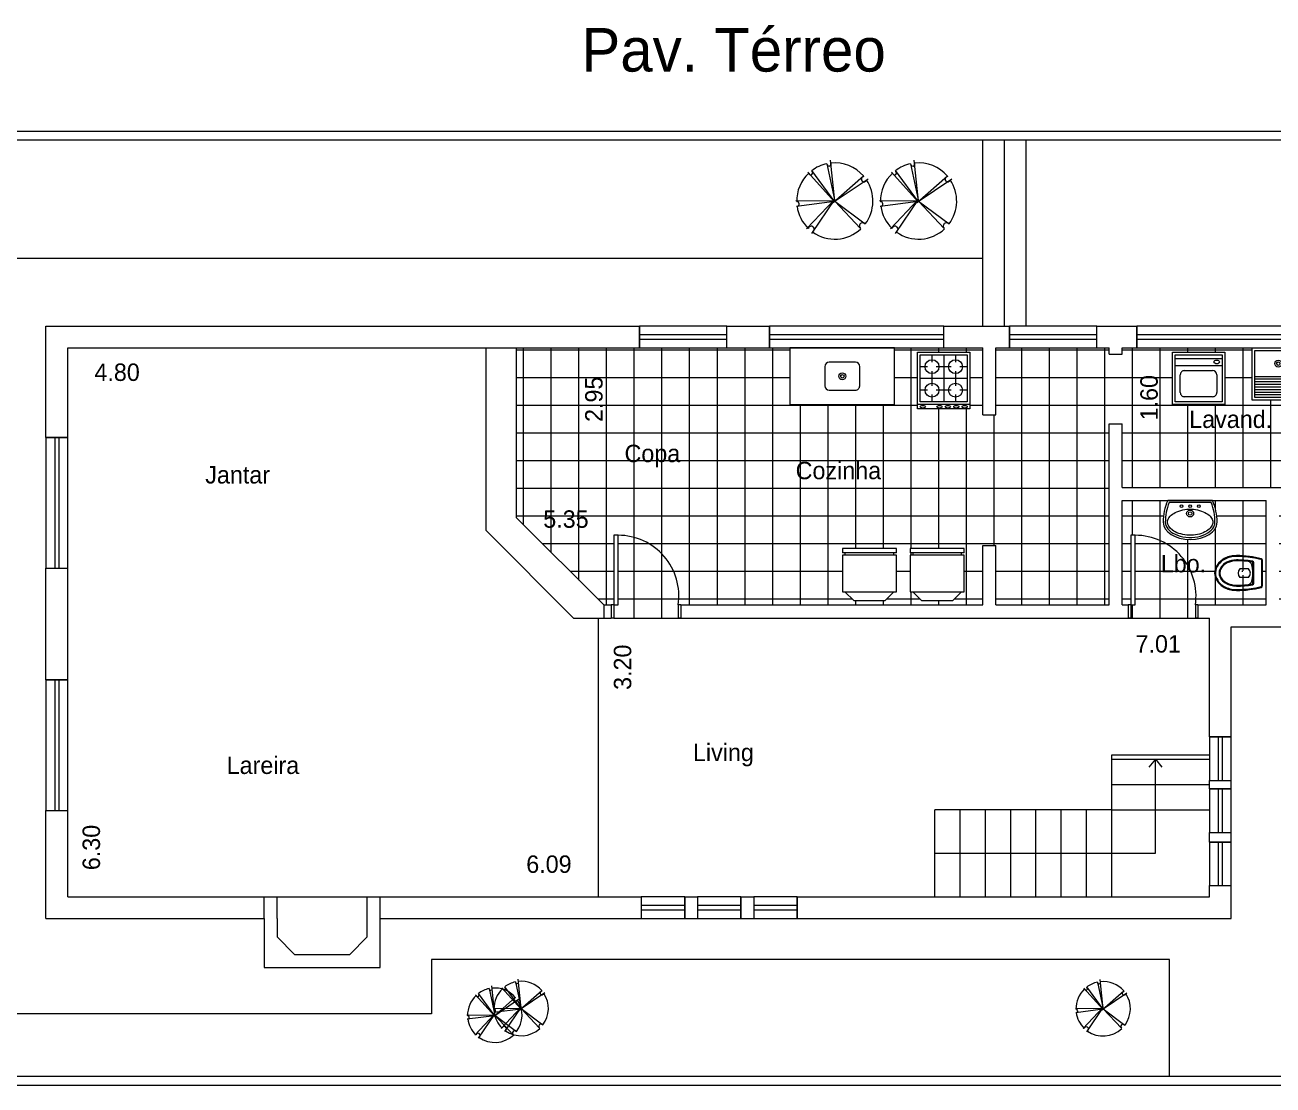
# Model space of a CAD drawing. Extents: x -0.1 to 39.5, y 0 to 24.6.
# Drawn here: x 9.68 to 24, y 0 to 12.17 of the extents above; entities that cross this region are included whole.
import ezdxf

# ---------------------------------------------------------------- set-up
doc = ezdxf.new("R2010")
doc.units = 0
doc.layers.get('0').update_dxf_attribs({"linetype": 'CONTINUOUS'})
doc.layers.get('DEFPOINTS').update_dxf_attribs({"linetype": 'CONTINUOUS'})
for name, color, linetype in [('ARV', 3, 'CONTINUOUS'), ('BLOCO', 5, 'CONTINUOUS'), ('BLOCOS', 5, 'CONTINUOUS'), ('CINZA', 8, 'CONTINUOUS'), ('HACHURA', 1, 'CONTINUOUS'), ('PAREDE', 7, 'CONTINUOUS')]:
    doc.layers.add(name, color=color, linetype=linetype)
doc.styles.add('PADRÃO', font='', dxfattribs={"height": 0.2})
doc.styles.get('PADRÃO').set_extended_font_data('AvantGarde Bk BT')
doc.dimstyles.new('PADRÃOS', dxfattribs={"dimtxt": 0.15, "dimasz": 0.1, "dimexe": 1.25, "dimexo": 0.625, "dimgap": 0.1, "dimtad": 0, "dimjust": 1, "dimzin": 1, "dimdsep": 46, "dimtxsty": 'PADRÃO', "dimcen": 2.5, "dimse1": 1, "dimse2": 1, "dimsd1": 1, "dimsd2": 1, "dimclrt": 1, "dimadec": 0, "dimazin": 0, "dimtfac": 1, "dimtdec": 4, "dimtmove": 0, "dimatfit": 3, "dimfxl": 1, "dimtolj": 1, "dimtzin": 0, "dimarcsym": 0})

# ---------------------------------------------------------------- blocks, each defined once
blk = doc.blocks.new('SETA')
at = {"layer": 'PAREDE', "ltscale": 0.015}
for q in [(-0.07329951123824685, -0.09103539160554419), (0.07329951123824685, -0.09103539160554419)]:
    blk.add_line((0, 0), q, dxfattribs=at)
blk = doc.blocks.new('J1')
at = {"layer": 'BLOCO'}
for p, q in [((0, 0.25), (0, 0)), ((1, 0.25), (0, 0.25)), ((1, 0.1500000000000057), (0, 0.1500000000000057)), ((1, 0), (1, 0.25)), ((0, 0.09999999999999432), (1, 0.09999999999999432)), ((0, 0), (1, 0))]:
    blk.add_line(p, q, dxfattribs=at)
blk = doc.blocks.new('J2')
at = {"layer": 'BLOCO'}
for p, q in [((0, 0.25), (0, 0)), ((2, 0.25), (0, 0.25)), ((2, 0.1500000000000057), (0, 0.1500000000000057)), ((2, 0), (2, 0.25)), ((0, 0.09999999999999432), (2, 0.09999999999999432)), ((0, 0), (2, 0))]:
    blk.add_line(p, q, dxfattribs=at)
blk = doc.blocks.new('P80E15')
at = {"layer": 'BLOCO', "ltscale": 0.015}
for p, q in [((0.03000000000000114, 0.1500000000000057), (0, 0.1500000000000057)), ((0, 0.1500000000000057), (0, 0)), ((0.03000000000000114, 0.1500000000000057), (0.03000000000000114, 0)), ((0.8000000000000114, 0.1500000000000341), (0.7700000000000102, 0.1500000000000341)), ((0.7700000000000102, 0.1500000000000057), (0.7700000000000102, 0)), ((0.8000000000000114, 0.1500000000000057), (0.8000000000000114, 0)), ((0.03000000000000114, 2.842170943040401e-14), (0, 0)), ((0.8000000000000114, 2.842170943040401e-14), (0.7700000000000102, 5.684341886080801e-14))]:
    blk.add_line(p, q, dxfattribs=at)
at = {"layer": 'BLOCO'}
blk.add_lwpolyline([(0.03000000000000114, 0.1500000000000057), (0.0800000000000125, 0.1500000000000057), (0.0800000000000125, 0.950000000000017), (0.03000000000000114, 0.950000000000017)], close=True, dxfattribs=at)
at = {"layer": 'BLOCO', "ltscale": 0.015}
blk.add_arc((0.0800000000000125, 0.2524375000000134), 0.6975625000000036, 351.555539587714, 90.00000000000041, dxfattribs=at)
blk = doc.blocks.new('J15')
at = {"layer": 'BLOCO'}
for p, q in [((1.5, 0.25), (0, 0.25)), ((0, 0.25), (0, 0)), ((1.5, 0.1500000000000057), (0, 0.1500000000000057)), ((1.5, 0), (1.5, 0.25)), ((0, 0.09999999999999432), (1.5, 0.09999999999999432)), ((0, 0), (1.5, 0))]:
    blk.add_line(p, q, dxfattribs=at)
blk = doc.blocks.new('J50')
at = {"layer": 'BLOCO'}
for p, q in [((0, 0.25), (0, 0)), ((0.5, 0.25), (0, 0.25)), ((0.5, 0.1500000000000057), (0, 0.1500000000000057)), ((0.5, 0), (0.5, 0.25)), ((0, 0.09999999999999432), (0.5, 0.09999999999999432)), ((0, 0), (0.5, 0))]:
    blk.add_line(p, q, dxfattribs=at)
blk = doc.blocks.new('A_03')
at = {"layer": 'ARV'}
for p, q in [((-0.1642795977368223, 0.6668615598597967), (-0.032337625504681, 0.05443275957492233)), ((-0.032337625504681, 0.05443275957492233), (-0.1019798469358193, 0.7261946558607519)), ((-0.03968009613487311, 0.04386405184976638), (-0.4757783517417806, 0.5259454568575279)), ((-0.4134786009408344, 0.5556120048580055), (-0.03968009613487311, 0.04386405184976638)), ((-0.05748002493510285, 0.02903077784952757), (0.4409179814728645, 0.4666123608565726)), ((0.5121176966740109, 0.4146959018557368), (-0.05748002493510285, 0.02903077784952757)), ((-0.03968009613487311, 0.05128068884988579), (-0.6715775685449898, 0.0586973258500052)), ((-0.6626776041447897, -0.0303023181514277), (-0.03968009613487311, 0.05128068884988579)), ((-0.493578280542124, -0.4011341681573413), (-0.03968009613487311, 0.08094723685036342)), ((-0.03968009613487311, 0.08094723685036342), (-0.4134786009408344, -0.4753005381585353)), ((-0.032337625504681, 0.05443275957492233), (0.4676178746732944, -0.3195511611560278)), ((0.3875181950720048, -0.3937175311572219), (-0.032337625504681, 0.05443275957492233))]:
    blk.add_line(p, q, dxfattribs=at)
for centre, radius, start, end in [((-0.032337625504681, 0.05443275957492233), 0.625, 102.1580021321499, 127.2525657253544), ((-0.1274007985194316, 0.6640590258750763), 0.0369851325325624, 175.6542691674021, 19.69378780220451), ((-0.032337625504681, 0.05443275957492233), 0.625, 41.05407258653979, 95.53111248444131), ((-0.032337625504681, 0.05443275957492233), 0.625, 133.2426416252084, 180.9743240911506), ((-0.4268285475410494, 0.5158291639893946), 0.03342961899939723, 201.2820980855948, 48.27356464714219), ((0.4457326779623259, 0.4136262157234682), 0.04269394024099429, 89.20944815037899, 344.6285751873363), ((-0.032337625504681, 0.05443275957492233), 0.625, 323.20224696077, 33.82113850428491), ((-0.655096152989131, 0.006088647395870339), 0.03779840815212959, 285.684587972767, 88.0009588524843), ((-0.032337625504681, 0.05443275957492233), 0.625, 187.8759657920728, 225.8833292057394), ((-0.4191915611808099, -0.4078929817018206), 0.04974913855978236, 310.6567489998404, 163.4448207669662), ((-0.032337625504681, 0.05443275957492233), 0.625, 234.6714608478307, 313.1329856187737), ((0.4262195554180721, -0.3551779883457584), 0.05461768626331568, 40.71483655850493, 224.8799671179474)]:
    blk.add_arc(centre, radius, start, end, dxfattribs=at)
blk = doc.blocks.new('LAVAT')
at = {"layer": 'BLOCOS'}
for p, q in [((-0.2573623180961135, 0), (0.2573623180960993, 0)), ((-0.2410322495695425, 0.02500000000000568), (0.2410322495695283, 0.02500000000000568))]:
    blk.add_line(p, q, dxfattribs=at)
for centre, radius in [((-2.842170943040401e-14, 0.1500000000000057), 0.04), ((-2.842170943040401e-14, 0.1500000000000057), 0.02), ((-0.09999999999999432, 0.06499999999999773), 0.015), ((0, 0.06499999999999773), 0.015), ((0.09999999999999432, 0.06499999999999773), 0.015)]:
    blk.add_circle(centre, radius, dxfattribs=at)
for centre, radius, start, end in [((0.3099999999999739, 0.25), 0.6200000000000045, 180, 203.779994731564), ((0.3099999999999739, 0.25), 0.5951987399818819, 180.0000000000055, 202.2113997706397), ((-0.3099999999999739, 0.25), 0.5951987399818819, 337.7886002293573, 359.9999999999946), ((-0.3099999999999739, 0.25), 0.6200000000000045, 336.2200052684331, 7.016477563892661e-15)]:
    blk.add_arc(centre, radius, start, end, dxfattribs=at)
blk.add_ellipse((-2.842170943040401e-14, 0.25), major_axis=(0.3100000000000023, 0), ratio=0.645161290322576, start_param=0, end_param=3.141592653589793, dxfattribs=at)
for points, knots in [([(0.2849999999999824, 0.2500000000000284), (0.2849999999999682, 0.300317964642403), (0.2452497040517159, 0.3541887687748044), (0.1008916727811169, 0.4227595909021034), (3.167234224576987e-05, 0.4339558931305021), (-0.1743068501371283, 0.3989778962069579), (-0.2442601782461509, 0.3532994974840165), (-0.2803506487652356, 0.2860131679577762), (-0.2851229441039038, 0.2679846562883483), (-0.285198739981908, 0.2499999999999716)], [0, 0, 0, 0, 0.9361481793933827, 0.9361481793933827, 1.872296358786765, 1.872296358786765, 2.808444538180148, 2.808444538180148, 3.13938546545754, 3.13938546545754, 3.13938546545754, 3.13938546545754]), ([(0.2599999999999625, 0.2500000000000284), (0.2599999999999625, 0.2784978981889878), (0.242078010852012, 0.3126567214920613), (0.1643569005752425, 0.3704649949829673), (0.1030052039381815, 0.3920693254798095), (-0.02877373062847255, 0.4037223597623836), (-0.0976825814684048, 0.3936467971219031), (-0.2034406750199054, 0.3477822861136133), (-0.2396263539294523, 0.3143366745038918), (-0.2661732608932681, 0.2526194074667387), (-0.2627272874450739, 0.2240541362115209), (-0.2158391141528142, 0.162032776211305), (-0.168127663237712, 0.1314918993692231), (-0.04805875393354597, 0.09792981637818343), (0.02266607553652022, 0.095757041570522), (0.1477154277714732, 0.1225128520000851), (0.2007272141554637, 0.1503951910720218), (0.2508407150234859, 0.2045307616155014), (0.2599999999999767, 0.2286312563089723), (0.2599999999999625, 0.2500000000000284)], [0, 0, 0, 0, 0.718091798041799, 0.718091798041799, 1.436183596083598, 1.436183596083598, 2.154275394125397, 2.154275394125397, 2.872367192167196, 2.872367192167196, 3.590458990208995, 3.590458990208995, 4.308550788250794, 4.308550788250794, 5.026642586292593, 5.026642586292593, 5.744734384334392, 5.744734384334392, 6.283185307179586, 6.283185307179586, 6.283185307179586, 6.283185307179586])]:
    blk.add_open_spline(points, degree=3, knots=knots, dxfattribs=at)
blk = doc.blocks.new('VASOSAN')
at = {"layer": 'BLOCOS'}
for p, q in [((-0.04999870165021036, 0.1999637913173729), (-0.04999870165021036, 0.300036208682684)), ((0.05000129834978395, 0.2000000000000171), (0.05000129834978395, 0.3000000000000398)), ((-0.1156899891503542, 0.1500000000000057), (0.1156563640565906, 0.1500000000000057)), ((-0.1449592708755176, 0.04000000000002046), (0.1449618675667352, 0.04000000000002046)), ((-0.144958964094414, 0.05000000000001137), (0.144958964094414, 0.05000000000001137)), ((-0.1156907586723577, 0.1400000000000148), (0.1156608751354042, 0.1400000000000148))]:
    blk.add_line(p, q, dxfattribs=at)
for centre, radius, start, end in [((-1.681254687468936e-05, 0.2500000000000284), 0.07072348561596478, 44.98962509969003, 134.9688828081831), ((-0.1156907586724003, 0.1599999999999966), 0.02, 189.3867869031125, 270.0000000001221), ((-0.1156899891503826, 0.1599999999999113), 0.01, 189.3843767903272, 270.0000000002443), ((-1.681254687468936e-05, 0.2500000000000284), 0.07072348561596478, 225.0311171918169, 315.01037490031), ((0.1156563640566048, 0.1599999999999397), 0.01, 269.9999999999185, 350.5758748885445), ((0.1156608751354185, 0.1600000000000534), 0.02, 269.9999999999593, 350.5771305827586), ((-0.1449592708755176, 0.06000000000784667), 0.02, 195.5363314444965, 269.9999999879495), ((-0.1449589640944282, 0.0600000000000307), 0.01, 195.5346797106506, 270), ((0.1449589640941156, 0.06000000000059913), 0.01, 270.0000000017912, 344.483103753554), ((0.1449618675666784, 0.06000000000008754), 0.02, 270.0000000001221, 344.463668535786)]:
    blk.add_arc(centre, radius, start, end, dxfattribs=at)
for centre, major_axis, ratio, start_param, end_param in [((1.298349786793551e-06, 0.3400000000000034), (0, 0.25), 0.8000000000000114, 4.71238898038469, 7.853981633974483), ((1.298349786793551e-06, 0.3400000000000034), (0, 0.5), 0.4000000000000057, 1.570796326794897, 2.178171401941273), ((1.298349786793551e-06, 0.3400000000000034), (0, 0.5), 0.4000000000000057, 4.10501390519934, 4.71238898038469), ((3.162615456631102e-06, 0.2000000000000171), (-0.1315416254084454, 0), 0.380107846735427, 0, 3.141592653589793)]:
    blk.add_ellipse(centre, major_axis=major_axis, ratio=ratio, start_param=start_param, end_param=end_param, dxfattribs=at)
for points, knots in [([(0.1900012983497845, 0.3400000000000034), (0.1900012983497845, 0.3848761319792686), (0.1797393390216371, 0.4296688513161939), (0.1275724019719462, 0.5345347987748141), (0.06728061332151469, 0.5774883381547511), (-0.05557463358574921, 0.5822833263597715), (-0.1176873313140447, 0.5442092108278018), (-0.1772271428546759, 0.4396819034496957), (-0.1899987016502109, 0.3899119131999385), (-0.1899987016502109, 0.3400000000000034)], [4.71238898038469, 4.71238898038469, 4.71238898038469, 4.71238898038469, 5.268704666077937, 5.268704666077937, 6.251971787216637, 6.251971787216637, 7.235238908355337, 7.235238908355337, 7.853981633974483, 7.853981633974483, 7.853981633974483, 7.853981633974483]), ([(0.1500012983497925, 0.3400000000000034), (0.1500012983497925, 0.3788440209133057), (0.1410350669412708, 0.4175642631073231), (0.09785548235792874, 0.5046356523495774), (0.05186252916044509, 0.5365242863162791), (-0.035906470330346, 0.5428969122828846), (-0.08268716521656927, 0.5186239494114204), (-0.136675398657502, 0.4336095243094746), (-0.1499987016502189, 0.3869668551708401), (-0.1499987016502189, 0.3400000000000034)], [4.71238898038469, 4.71238898038469, 4.71238898038469, 4.71238898038469, 5.267303564860582, 5.267303564860582, 6.225165062483076, 6.225165062483076, 7.18302656010557, 7.18302656010557, 7.853981633974483, 7.853981633974483, 7.853981633974483, 7.853981633974483]), ([(0.1400012983497874, 0.3400000000000034), (0.1400012983497874, 0.3772837390730786), (0.1313244408788421, 0.4146147677288923), (0.08614040026922964, 0.5057958350239744), (0.03502463044166859, 0.5349710805647021), (-0.04931088296146413, 0.5246485128546965), (-0.08846614740087944, 0.4978919085569657), (-0.1301770436703151, 0.4186244413023701), (-0.139998701650228, 0.3793231752999873), (-0.139998701650228, 0.3400000000000034)], [4.71238898038469, 4.71238898038469, 4.71238898038469, 4.71238898038469, 5.266984672173268, 5.266984672173268, 6.376176055750425, 6.376176055750425, 7.268653195712185, 7.268653195712185, 7.853981633974483, 7.853981633974483, 7.853981633974483, 7.853981633974483]), ([(-0.1899987016502109, 0.3400000000000034), (-0.1899987016502109, 0.2628456380244302), (-0.1826597402104682, 0.1857481592563204), (-0.1646350625580055, 0.0962993025843275), (-0.1598779088782436, 0.07633152029333701), (-0.1545936493339752, 0.05732178411361133)], [1.570796326794897, 1.570796326794897, 1.570796326794897, 1.570796326794897, 2.037455774227855, 2.037455774227855, 2.178171373096618, 2.178171373096618, 2.178171373096618, 2.178171373096618]), ([(0.1255213970934932, 0.158362586435743), (0.1304959230626253, 0.1883329397418549), (0.1342856674288981, 0.2197754344096836), (0.1388984311594896, 0.280892952358073), (0.1400012983497874, 0.3104504303007616), (0.1400012983497874, 0.3400000000000034)], [4.319424209334854, 4.319424209334854, 4.319424209334854, 4.319424209334854, 4.526146784234752, 4.526146784234752, 4.71238898038469, 4.71238898038469, 4.71238898038469, 4.71238898038469]), ([(0.1353910129756457, 0.1567256052765629), (0.1406375926198677, 0.1883393074453181), (0.1445703338030171, 0.2215366219332111), (0.1489940345178695, 0.2833246268364178), (0.1500012983497925, 0.3116621455754114), (0.1500012983497925, 0.3400000000000034)], [4.319414935773391, 4.319414935773391, 4.319414935773391, 4.319414935773391, 4.53527739023095, 4.53527739023095, 4.71238898038469, 4.71238898038469, 4.71238898038469, 4.71238898038469]), ([(0.1545944801337669, 0.0573247746568768), (0.1714080019636555, 0.1178830224408784), (0.1827947395838834, 0.188231392050767), (0.1891612343353728, 0.2873542333339003), (0.1900012983497845, 0.3136769834079587), (0.1900012983497845, 0.3400000000000034)], [4.105016649121983, 4.105016649121983, 4.105016649121983, 4.105016649121983, 4.553177186481221, 4.553177186481221, 4.71238898038469, 4.71238898038469, 4.71238898038469, 4.71238898038469])]:
    blk.add_open_spline(points, degree=3, knots=knots, dxfattribs=at)
for points in [[(-0.1499987016502189, 0.3400000000000034), (-0.1499987016502189, 0.2771333061211863), (-0.1449377691834997, 0.2142947379843179), (-0.1354229546785177, 0.1567380311504962)], [(-0.1399987016502138, 0.3400000000000034), (-0.1399987016502138, 0.2776703725988909), (-0.1349701841103865, 0.2153313553609451), (-0.1255561557510418, 0.1583694305881238)]]:
    blk.add_open_spline(points, degree=3, dxfattribs=at)
blk = doc.blocks.new('MÁQUINA')
at = {"layer": 'BLOCOS'}
for p, q in [((-0.2999999999999972, 0.6500000000000057), (0.2999999999999972, 0.6500000000000057)), ((-0.2999999999999972, 0.05000000000001137), (-0.2999999999999972, 0.6500000000000057)), ((-0.2700000000000244, 0.620000000000033), (0.2700000000000102, 0.620000000000033)), ((-0.2699999999999818, 0.0800000000000125), (-0.2700000000000244, 0.620000000000033)), ((0.2700000000000102, 0.620000000000033), (0.269999999999996, 0.07999999999995566)), ((0.2999999999999972, 0.6500000000000057), (0.2999999999999972, 0.05000000000001137)), ((-0.210000000000008, 0.3100000000000023), (-0.2100000000000222, 0.5099999999999909)), ((-0.160000000000025, 0.5600000000000023), (0.1600000000000108, 0.5600000000000023)), ((0.210000000000008, 0.5099999999999909), (0.2099999999999795, 0.3099999999999739)), ((0.2700000000000102, 0.1999999999999602), (-0.2699999999999676, 0.2000000000000171)), ((0.1599999999999824, 0.2599999999999625), (-0.1600000000000108, 0.2599999999999909)), ((0.2999999999999972, 0.05000000000001137), (-0.2999999999999972, 0.05000000000001137)), ((0.269999999999996, 0.1199999999999477), (-0.2699999999999818, 0.1200000000000045)), ((0.269999999999996, 0.07999999999995566), (-0.2699999999999818, 0.0800000000000125))]:
    blk.add_line(p, q, dxfattribs=at)
for centre, start, end in [((-0.160000000000025, 0.5099999999999909), 90, 180.0000000000045), ((0.1600000000000108, 0.5099999999999909), 359.9999999999985, 90.00000000000375), ((-0.1600000000000108, 0.3100000000000023), 180.0000000000057, 269.9999999999924), ((0.1599999999999824, 0.3099999999999739), 269.999999999994, 359.9999999999981)]:
    blk.add_arc(centre, 0.05, start, end, dxfattribs=at)
blk.add_ellipse((-0.2079155801208259, 0.1609604888554372), major_axis=(-0.03006968374842245, 0), ratio=0.7169811713374736, dxfattribs=at)
blk = doc.blocks.new('TANQUE')
at = {"layer": 'BLOCOS'}
for p, q in [((-0.2999999999999972, 0.5999999999999943), (0.2999999999999972, 0.5999999999999943)), ((-0.2999999999999972, 0), (-0.2999999999999972, 0.5999999999999943)), ((0.2999999999999972, 0.5999999999999943), (0.2999999999999972, 0)), ((-0.2700000000000244, 0.5700000000000216), (0.2700000000000102, 0.5700000000000216)), ((-0.2699999999999818, 0.03000000000000114), (-0.2700000000000244, 0.5700000000000216)), ((-0.2700000000000244, 0.5400000000000205), (0.2700000000000102, 0.5400000000000205)), ((-0.2700000000000244, 0.5100000000000193), (0.2700000000000102, 0.5100000000000193)), ((-0.2700000000000244, 0.4800000000000182), (0.2700000000000102, 0.4800000000000182)), ((-0.2700000000000244, 0.4500000000000171), (0.2700000000000102, 0.4500000000000171)), ((0.2700000000000102, 0.5700000000000216), (0.269999999999996, 0.02999999999994429)), ((-0.2700000000000244, 0.4200000000000159), (0.2700000000000102, 0.4200000000000159)), ((-0.2700000000000244, 0.3900000000000148), (0.2700000000000102, 0.3900000000000148)), ((-0.2700000000000244, 0.3600000000000136), (0.2700000000000102, 0.3600000000000136)), ((-0.2700000000000244, 0.3300000000000125), (0.2700000000000102, 0.3300000000000125)), ((0.2999999999999972, 0), (-0.2999999999999972, 0)), ((0.269999999999996, 0.02999999999994429), (-0.2699999999999818, 0.03000000000000114))]:
    blk.add_line(p, q, dxfattribs=at)
for radius in [0.04, 0.02]:
    blk.add_circle((1.4210854715202e-14, 0.1800000000000068), radius, dxfattribs=at)
blk = doc.blocks.new('FOGÃO4B')
at = {"layer": 'BLOCOS'}
for p, q in [((-0.2999999999999972, 0.700000000000017), (0.2999999999999972, 0.700000000000017)), ((-0.2999999999999972, 0.05000000000001137), (-0.2999999999999829, 0.700000000000017)), ((-0.2999999999999972, 0.6500000000000057), (0.2999999999999972, 0.6500000000000057)), ((-0.2700000000000244, 0.620000000000033), (0.2700000000000102, 0.620000000000033)), ((-0.2699999999999818, 0.0800000000000125), (-0.2700000000000244, 0.620000000000033)), ((-0.1350000000000051, 0.5350000000000534), (-0.1350000000000193, 0.620000000000033)), ((2.842170943040401e-14, 0.0800000000000125), (-1.4210854715202e-14, 0.620000000000033)), ((0.1350000000000051, 0.5350000000000534), (0.1349999999999909, 0.620000000000033)), ((0.2700000000000102, 0.620000000000033), (0.269999999999996, 0.07999999999995566)), ((0.2999999999999972, 0.700000000000017), (0.2999999999999972, 0.05000000000001137)), ((-0.2700000000000244, 0.4850000000000421), (-0.1850000000000023, 0.4850000000000421)), ((-0.1349999999999909, 0.2650000000000716), (-0.1350000000000051, 0.4350000000000307)), ((-0.08500000000000796, 0.4850000000000421), (0.08500000000000796, 0.4850000000000421)), ((0.1350000000000051, 0.2650000000000716), (0.1350000000000051, 0.4350000000000307)), ((0.1850000000000023, 0.4850000000000421), (0.2700000000000102, 0.4850000000000421)), ((-0.2700000000000244, 0.3500000000000512), (0.2700000000000102, 0.3500000000000512)), ((-0.2700000000000244, 0.2150000000000603), (-0.1850000000000023, 0.2150000000000603)), ((-0.1349999999999767, 0.0800000000000125), (-0.1349999999999767, 0.1650000000000489)), ((-0.08500000000000796, 0.2150000000000603), (0.08500000000000796, 0.2150000000000603)), ((0.1350000000000335, 0.0800000000000125), (0.1350000000000193, 0.1650000000000489)), ((0.1850000000000023, 0.2150000000000603), (0.2700000000000102, 0.2150000000000603)), ((0.2999999999999972, 0.05000000000001137), (-0.2999999999999972, 0.05000000000001137)), ((0.269999999999996, 0.07999999999995566), (-0.2699999999999818, 0.0800000000000125))]:
    blk.add_line(p, q, dxfattribs=at)
for centre in [(-0.1350000000000051, 0.4850000000000421), (0.1350000000000051, 0.4850000000000421), (-0.1350000000000051, 0.2150000000000603), (0.1350000000000051, 0.2150000000000603)]:
    blk.add_circle(centre, 0.08, dxfattribs=at)
for centre in [(-0.2399999999999949, 0.6750000000000114), (-0.1439999999999912, 0.6750000000000114), (-0.04800000000000182, 0.6750000000000114), (0.04800000000000182, 0.6750000000000114), (0.2400000000000091, 0.6750000000000114)]:
    blk.add_ellipse(centre, major_axis=(-0.03000000000000114, 0), ratio=0.499999999999981, dxfattribs=at)
blk = doc.blocks.new('PIA')
at = {"layer": 'BLOCOS'}
blk.add_lwpolyline([(-0.6000000000000085, 0), (0.5999999999999943, 0), (0.5999999999999943, 0.6500000000000057), (-0.6000000000000085, 0.6500000000000057)], close=True, dxfattribs=at)
blk.add_lwpolyline([(-0.1500000000000199, 0.1649999999999352), (0.1500000000000057, 0.1649999999999636, 0.414213562373095), (0.2000000000000028, 0.214999999999975), (0.2000000000000028, 0.4349999999999454, 0.414213562373095), (0.1500000000000057, 0.4849999999999568), (-0.1500000000000057, 0.4849999999999852, 0.4142135623731188), (-0.2000000000000028, 0.4349999999999739), (-0.2000000000000171, 0.2149999999999466, 0.4142135623730711)], format="xyb", close=True, dxfattribs=at)
for radius in [0.04, 0.02]:
    blk.add_circle((0, 0.3249999999999886), radius, dxfattribs=at)
blk = doc.blocks.new('GELAD')
at = {"layer": 'BLOCOS'}
for p, q in [((0.3100000000000023, 0.6499999999999773), (-0.3100000000000023, 0.6499999999999773)), ((-0.3100000000000023, 0.6499999999999773), (-0.3100000000000023, 0.5999999999999659)), ((0.3100000000000023, 0.5999999999999659), (-0.3100000000000023, 0.5999999999999659)), ((-0.2800000000000011, 0.5999999999999659), (-0.2799999999999869, 0.5699999999999932)), ((0.2800000000000153, 0.5699999999999932), (0.2800000000000011, 0.5999999999999659)), ((0.3100000000000165, 0.5999999999999659), (0.3100000000000023, 0.6499999999999773)), ((0.3100000000000023, 0.5699999999999648), (-0.3100000000000023, 0.5699999999999648)), ((-0.3100000000000023, 0.5699999999999648), (-0.3100000000000023, 0.1499999999999773)), ((0.3100000000000023, 0.1499999999999773), (0.3100000000000165, 0.5699999999999648)), ((-0.3100000000000023, 0.1499999999999773), (0.3100000000000023, 0.1499999999999773)), ((-0.1800000000000068, 0.05000000000001137), (-0.2800000000000011, 0.1500000000000057)), ((0.1800000000000068, 0.04999999999998295), (0.2800000000000011, 0.1499999999999773)), ((-0.1800000000000068, 0.05000000000001137), (0.1800000000000068, 0.04999999999998295))]:
    blk.add_line(p, q, dxfattribs=at)
blk = doc.blocks.new('*D32')
at = {"layer": 'DEFPOINTS', "color": 0, "linetype": 'ByBlock', "ltscale": 0.015}
for p in [(139.2315343783314, 139.0883633753176), (144.0315343783314, 139.0883633753176), (144.0315343783314, 138.808207879374)]:
    blk.add_point(p, dxfattribs=at)
at = {"color": 1, "linetype": 'ByBlock', "ltscale": 0.015, "insert": (139.7976744882215, 138.808207879374), "char_height": 0.2, "attachment_point": 5, "style": 'PADRÃO'}
blk.add_mtext('\\A1;4.80', dxfattribs=at)
blk = doc.blocks.new('*D33')
at = {"layer": 'DEFPOINTS', "color": 0, "linetype": 'ByBlock', "ltscale": 0.015}
for p in [(139.2315343783314, 139.0883633753176), (139.5028486349366, 139.0883633753176), (139.2315343783314, 132.7883633753176)]:
    blk.add_point(p, dxfattribs=at)
at = {"color": 1, "linetype": 'ByBlock', "ltscale": 0.015, "insert": (139.5028486349366, 133.3547782104824), "char_height": 0.2, "attachment_point": 5, "rotation": 90, "style": 'PADRÃO'}
blk.add_mtext('\\A1;6.30', dxfattribs=at)
blk = doc.blocks.new('*D34')
at = {"layer": 'DEFPOINTS', "color": 0, "linetype": 'ByBlock', "ltscale": 0.015}
for p in [(139.2315343783314, 133.1623286505579), (139.2315343783314, 132.7883633753176), (145.3194023439754, 132.7883633753176)]:
    blk.add_point(p, dxfattribs=at)
at = {"color": 1, "linetype": 'ByBlock', "ltscale": 0.015, "insert": (144.7528501461732, 133.1623286505579), "char_height": 0.2, "attachment_point": 5, "style": 'PADRÃO'}
blk.add_mtext('\\A1;6.09', dxfattribs=at)
blk = doc.blocks.new('*D35')
at = {"layer": 'DEFPOINTS', "color": 0, "linetype": 'ByBlock', "ltscale": 0.015}
for p in [(145.3815343783314, 135.9883633753176), (145.3194023439754, 132.7883633753176), (145.598974257326, 132.7883633753176)]:
    blk.add_point(p, dxfattribs=at)
at = {"color": 1, "linetype": 'ByBlock', "ltscale": 0.015, "insert": (145.598974257326, 135.4236655731198), "char_height": 0.2, "attachment_point": 5, "rotation": 90, "style": 'PADRÃO'}
blk.add_mtext('\\A1;3.20', dxfattribs=at)
blk = doc.blocks.new('*D36')
at = {"layer": 'DEFPOINTS', "color": 0, "linetype": 'ByBlock', "ltscale": 0.015}
for p in [(145.3194023439754, 135.9883633753176), (152.3315343783315, 135.9883633753177), (145.3194023439754, 135.6903342987712)]:
    blk.add_point(p, dxfattribs=at)
at = {"color": 1, "linetype": 'ByBlock', "ltscale": 0.015, "insert": (151.7443091036062, 135.6903342987712), "char_height": 0.2, "attachment_point": 5, "style": 'PADRÃO'}
blk.add_mtext('\\A1;7.01', dxfattribs=at)
blk = doc.blocks.new('*D37')
at = {"layer": 'DEFPOINTS', "color": 0, "linetype": 'ByBlock', "ltscale": 0.015}
for p in [(144.3815343783314, 139.0883633753176), (145.2698843173931, 136.1383633753177), (146.2668116030642, 136.1383633753177)]:
    blk.add_point(p, dxfattribs=at)
at = {"color": 1, "linetype": 'ByBlock', "ltscale": 0.015, "insert": (145.2698843173931, 138.4991463423505), "char_height": 0.2, "attachment_point": 5, "rotation": 90, "style": 'PADRÃO'}
blk.add_mtext('\\A1;2.95', dxfattribs=at)
blk = doc.blocks.new('*D38')
at = {"layer": 'DEFPOINTS', "color": 0, "linetype": 'ByBlock', "ltscale": 0.015}
for p in [(151.3315343783315, 139.0883633753175), (151.3315343783314, 137.4883633753175), (151.6402302222351, 137.4883633753175)]:
    blk.add_point(p, dxfattribs=at)
at = {"color": 1, "linetype": 'ByBlock', "ltscale": 0.015, "insert": (151.6402302222351, 138.517140847845), "char_height": 0.2, "attachment_point": 5, "rotation": 90, "style": 'PADRÃO'}
blk.add_mtext('\\A1;1.60', dxfattribs=at)
blk = doc.blocks.new('*D39')
at = {"layer": 'DEFPOINTS', "color": 0, "linetype": 'ByBlock', "ltscale": 0.015}
for p in [(151.3315343783315, 137.7548722634527), (151.3315343783315, 137.4883633753175), (154.6315343783314, 137.4883633753176)]:
    blk.add_point(p, dxfattribs=at)
at = {"color": 1, "linetype": 'ByBlock', "ltscale": 0.015, "insert": (154.0668365761336, 137.7548722634527), "char_height": 0.2, "attachment_point": 5, "style": 'PADRÃO'}
blk.add_mtext('\\A1;3.30', dxfattribs=at)
blk = doc.blocks.new('*D40')
at = {"layer": 'DEFPOINTS', "color": 0, "linetype": 'ByBlock', "ltscale": 0.015}
for p in [(144.3815343783314, 137.1383633753176), (149.7315343783314, 137.122870840215), (149.7315343783314, 136.8204559769835)]:
    blk.add_point(p, dxfattribs=at)
at = {"color": 1, "linetype": 'ByBlock', "ltscale": 0.015, "insert": (144.9480865761336, 137.122870840215), "char_height": 0.2, "attachment_point": 5, "style": 'PADRÃO'}
blk.add_mtext('\\A1;5.35', dxfattribs=at)
blk = doc.blocks.new('TÉRREO')
at = {"layer": 'HACHURA', "ltscale": 0.015, "style": 'PADRÃO'}
blk.add_text('Pav. Térreo', height=0.5, dxfattribs=at).set_placement((-1.919883222733915, -0.2465187923484109))

msp = doc.modelspace()

# ---------------------------------------------------------------- hatches: boundary and pattern name
at = {"layer": 'HACHURA', "ltscale": 0.015}
h = msp.add_hatch(dxfattribs=at)
h.set_pattern_fill('NET', color=256, scale=0.1, style=0)
h.set_pattern_definition([(0, (-129.0598435787278, -130.6284336509307), (0, 0.3175), []), (90, (-129.0598435787278, -130.6284336509307), (-0.3175, 1.944062586693024e-17), [])])
h.paths.add_polyline_path([(16.48696802433636, 6.309929724386933), (16.48696802433639, 5.509929724386922), (16.43696802433635, 5.509929724386922), (16.43696802433635, 5.359929724386916), (17.17696802433639, 5.359929724386916), (17.17696802433639, 5.509929724386922, 0.4580704259902431)])
h.paths.add_polyline_path([(22.12169079960373, 7.58975707564187), (22.2716907996037, 7.58975707564187), (22.2716907996037, 6.859929724386745), (24.69910775916441, 6.859929724386802), (24.72910775916441, 6.859929724386774), (24.72910775916444, 6.709929724386853, 0.4580704259902287), (25.41910775916443, 5.909929724386842), (25.4191077591644, 6.709929724386853), (25.46910775916444, 6.709929724386853), (25.46910775916444, 6.859929724386831), (25.49910775916445, 6.859929724386859), (25.57169079960363, 6.859929724386859), (25.57169079960363, 6.936513983514089), (25.57169079960363, 6.966513983514119), (25.57169079960366, 7.7065139835141), (25.57169079960369, 7.736513983514101), (25.57169079960369, 8.459929724386768), (25.51625330620573, 8.459929724386711), (25.48625330620573, 8.459929724386825), (25.4862533062057, 7.659929724386814), (25.43625330620569, 7.659929724386814, -0.4580704259902269), (24.74625330620569, 8.459929724386825), (24.71625330620572, 8.459929724386825), (24.4456156048206, 8.459929724386768), (24.36176212115387, 8.459929724386768), (24.36176212115384, 7.859929724386774), (23.76176212115385, 7.859929724386774), (23.76176212115385, 8.459929724386768), (22.44072529241225, 8.459929724386768), (22.2716907996037, 8.459929724386711), (22.27169079960368, 8.389757075641882), (22.1216907996037, 8.389757075641853), (22.1216907996037, 8.459929724386711), (21.97922661976051, 8.459929724386768), (20.97922661976048, 8.459929724386797), (20.82169079960369, 8.459929724386768), (20.82169079960369, 7.692022326052779), (20.67169079960368, 7.692022326052779), (20.67169079960368, 8.459929724386768), (20.22333261407186, 8.459929724386768), (19.65893000573885, 8.459929724386768), (19.65893000573882, 7.809929724386762), (18.45893000573889, 7.809929724386762), (18.45893000573886, 8.459929724386768), (18.22333261407189, 8.459929724386768), (17.73342964412825, 8.459929724386768), (16.73342964412825, 8.459929724386797), (15.32169079960366, 8.459929724386797), (15.32169079960366, 6.509929724386836), (16.32169079960369, 5.509929724386836), (16.40696802433638, 5.509929724386836), (16.43696802433641, 5.50992972438695), (16.43696802433635, 6.309929724386933), (16.48696802433639, 6.309929724386933, -0.4580704259902021), (17.17696802433639, 5.509929724386978), (17.20696802433639, 5.509929724386978), (20.67169079960368, 5.509929724386808), (20.67169079960368, 6.192022326052779), (20.82169079960369, 6.192022326052779), (20.82169079960372, 5.50992972438678), (22.1216907996037, 5.50992972438678)])
h.paths.add_polyline_path([(19.06002832326743, 6.159929724386785), (19.68002832326749, 6.159929724386785), (19.68002832326746, 6.109929724386774), (19.65002832326746, 6.109929724386774), (19.65002832326749, 6.079929724386773), (19.68002832326746, 6.079929724386744), (19.68002832326746, 5.659929724386785), (19.65002832326746, 5.659929724386757), (19.55002832326747, 5.559929724386762), (19.19002832326746, 5.559929724386848), (19.09002832326752, 5.659929724386757), (19.06002832326746, 5.659929724386785), (19.06002832326746, 6.079929724386801), (19.09002832326749, 6.07992972438683), (19.09002832326746, 6.109929724386745), (19.06002832326746, 6.109929724386802)], flags=16)
h.paths.add_polyline_path([(19.83777420004736, 6.159929724386757), (20.45777420004742, 6.159929724386757), (20.45777420004745, 6.109929724386774), (20.42777420004742, 6.109929724386774), (20.42777420004742, 6.079929724386744), (20.45777420004745, 6.079929724386744), (20.45777420004742, 5.659929724386785), (20.42777420004745, 5.659929724386785), (20.32777420004743, 5.559929724386762), (19.96777420004742, 5.559929724386819), (19.86777420004739, 5.659929724386757), (19.83777420004742, 5.659929724386757), (19.83777420004745, 6.079929724386744), (19.86777420004742, 6.079929724386744), (19.86777420004742, 6.109929724386745), (19.83777420004742, 6.109929724386745)], flags=16)
h.paths.add_polyline_path([(19.92333261407188, 7.75992972438678), (19.92333261407191, 8.409929724386757), (20.52333261407188, 8.409929724386757), (20.52333261407188, 7.759929724386751)], flags=16)
h.paths.add_polyline_path([(22.84791081341362, 7.809929724386762), (22.84791081341359, 8.409929724386757), (23.44791081341364, 8.409929724386757), (23.44791081341361, 7.809929724386762)], flags=16)
edge = h.paths.add_edge_path(flags=16)
edge.add_line((23.92169079960365, 6.709929724386825), (23.30805482432766, 6.709929724386797))
edge.add_arc((22.74069250622748, 6.459929724386825), 0.6200000000000118, 2.6716406864579767e-12, 23.779994731409374, ccw=False)
edge.add_ellipse((23.05069250622748, 6.459929724386797), major_axis=(-0.3100000000000023, -1.125078491742018e-14), ratio=0.645161290322576, start_angle=0, end_angle=180, ccw=False)
edge.add_arc((23.36069250622742, 6.459929724386825), 0.6200000000000034, 156.2200052685907, 179.9999999999659, ccw=False)
edge.add_line((22.79333018812724, 6.709929724386797), (22.2716907996037, 6.709929724386768))
edge.add_line((22.2716907996037, 6.709929724386768), (22.2716907996037, 6.659929724386785))
edge.add_line((22.2716907996037, 6.659929724386785), (22.2716907996037, 5.50992972438678))
edge.add_line((22.2716907996037, 5.50992972438678), (22.34071697539613, 5.50992972438678))
edge.add_line((22.34071697539613, 5.50992972438678), (22.37071697539614, 5.509929724386978))
edge.add_line((22.37071697539614, 5.509929724386978), (22.37071697539614, 6.30992972438699))
edge.add_line((22.37071697539614, 6.30992972438699), (22.42071697539615, 6.30992972438699))
edge.add_arc((22.42071697539615, 5.612367224386986), 0.6975624999999992, -8.444460412283718, 90, ccw=False)
edge.add_line((23.11071697539614, 5.509929724387007), (23.14071697539615, 5.509929724387007))
edge.add_line((23.14071697539615, 5.509929724387007), (23.9216907996036, 5.509929724386836))
edge.add_line((23.9216907996036, 5.509929724386836), (23.92169079960365, 6.709929724386825))
edge = h.paths.add_edge_path(flags=0)
edge.add_ellipse((23.58169079960362, 5.876537184887695), major_axis=(-0.5, 3.061515884555943e-17), ratio=0.4000000000000057, start_angle=235.1999716104384, end_angle=270, ccw=False)
edge.add_arc((23.86169079960359, 6.021497754104587), 0.02000000000001101, 0, 78.1772623965187, ccw=False)
edge.add_line((23.8816907996036, 6.021497754104587), (23.8816907996036, 5.731576615662391))
edge.add_arc((23.86169079960362, 5.731576615664579), 0.01999999999999973, 281.82273711226367, 359.9999999937305, ccw=False)
edge.add_ellipse((23.58169079960362, 5.876537184887695), major_axis=(-0.5, 3.061515884555943e-17), ratio=0.4000000000000057, start_angle=90, end_angle=124.80002838732861, ccw=False)
edge.add_ellipse((23.58169079960362, 5.876537184887695), major_axis=(-0.25, 1.530757942277972e-17), ratio=0.8000000000000114, start_angle=270, end_angle=450, ccw=False)
edge = h.paths.add_edge_path()
edge.add_ellipse((24.82169079960363, 5.759929724386751), major_axis=(0.3100000000000023, 0), ratio=0.645161290322576, start_angle=0, end_angle=180, ccw=False)
edge.add_arc((24.51169079960368, 5.759929724386723), 0.6200000000000034, 336.2200052686024, 359.99999999996584, ccw=False)
edge.add_line((25.07905311770392, 5.509929724386865), (25.5716907996036, 5.509929724386893))
edge.add_line((25.5716907996036, 5.509929724386893), (25.57169079960363, 6.70992972438691))
edge.add_line((25.57169079960363, 6.70992972438691), (25.49910775916445, 6.709929724386882))
edge.add_line((25.49910775916445, 6.709929724386882), (25.46910775916444, 6.709929724386853))
edge.add_line((25.46910775916444, 6.709929724386853), (25.46910775916444, 5.909929724386842))
edge.add_line((25.46910775916444, 5.909929724386842), (25.41910775916443, 5.909929724386842))
edge.add_arc((25.41910775916443, 6.607492224386846), 0.6975624999999994, 171.5555395877163, 270, ccw=False)
edge.add_line((24.72910775916444, 6.709929724386825), (24.69910775916443, 6.709929724386825))
edge.add_line((24.69910775916443, 6.709929724386825), (24.07169079960363, 6.709929724386853))
edge.add_line((24.07169079960363, 6.709929724386853), (24.07169079960363, 5.509929724386751))
edge.add_line((24.07169079960363, 5.509929724386751), (24.56432848150342, 5.509929724386751))
edge.add_arc((25.1316907996036, 5.759929724386666), 0.6199999999999974, 179.9999999999869, 203.7799947314045, ccw=False)
edge = h.paths.add_edge_path(flags=17)
edge.add_ellipse((24.41169079960363, 6.391128076105105), major_axis=(0.5, -9.18454765366783e-17), ratio=0.4000000000000057, start_angle=235.1999716104384, end_angle=270, ccw=False)
edge.add_arc((24.13169079960366, 6.246167506888241), 0.02000000000002972, 180, 258.177262395529, ccw=False)
edge.add_line((24.11169079960365, 6.246167506888241), (24.11169079960365, 6.536088645330381))
edge.add_arc((24.13169079960366, 6.536088645328221), 0.01999999999999973, 101.8227371128549, 179.9999999938119, ccw=False)
edge.add_ellipse((24.41169079960363, 6.391128076105105), major_axis=(0.5, -9.18454765366783e-17), ratio=0.4000000000000057, start_angle=90, end_angle=124.80002838732861, ccw=False)
edge.add_ellipse((24.41169079960363, 6.391128076105105), major_axis=(0.25, -4.592273826833915e-17), ratio=0.8000000000000114, start_angle=270, end_angle=450, ccw=False)
h.paths.add_polyline_path([(22.42071697539615, 6.30992972438699), (22.42071697539612, 5.509929724386978), (22.37071697539614, 5.509929724386978), (22.37071697539614, 5.359929724386973), (23.11071697539614, 5.359929724386973), (23.11071697539614, 5.509929724386978, 0.458070425990229)])
h.paths.add_polyline_path([(25.43625330620571, 8.459929724386825), (25.48625330620573, 8.459929724386825), (25.48625330620573, 8.709929724386825), (24.74625330620572, 8.709929724386825), (24.74625330620572, 8.459929724387024, 0.4580704259903146), (25.43625330620569, 7.659929724386814)])
h.paths.add_polyline_path([(16.05591985954447, 7.531495658452741), (16.05591985954447, 8.209929724386797), (16.36416161778624, 8.209929724386797), (16.36416161778624, 7.531495658452741)], flags=24)
h.paths.add_polyline_path([(22.42626576438644, 7.56748466944174), (22.42626576438644, 8.209929724386797), (22.73450752262821, 8.209929724386797), (22.73450752262821, 7.56748466944174)], flags=24)
h.paths.add_polyline_path([(24.69229519520803, 7.28055949164289), (25.32169079960363, 7.28055949164289), (25.32169079960363, 6.972317733401127), (24.69229519520803, 6.972317733401127)], flags=24)
h.paths.add_polyline_path([(15.57169079960366, 6.648420705767819), (16.20479519520805, 6.648420705767819), (16.20479519520805, 6.340453672800777), (15.57169079960366, 6.340453672800777)], flags=24)
h.paths.add_polyline_path([(24.34713484896682, 5.984787120930179), (25.05963484896682, 5.984787120930179), (25.05963484896682, 6.296737670380736), (24.34713484896682, 6.296737670380736)], flags=25)
h.paths.add_polyline_path([(22.97250194187603, 7.486362716748715), (24.11446622759033, 7.486362716748715), (24.11446622759033, 7.792337991474), (22.97250194187603, 7.792337991474)], flags=24)
h.paths.add_polyline_path([(18.48019007313076, 6.896705829653172), (19.59832194126261, 6.896705829653172), (19.59832194126261, 7.209068467015811), (18.48019007313076, 7.209068467015811)], flags=24)
h.paths.add_polyline_path([(16.50544355819758, 7.03700812535169), (17.34479795380199, 7.03700812535169), (17.34479795380199, 7.416335048428607), (16.50544355819758, 7.416335048428607)], flags=24)
h.paths.add_polyline_path([(22.64649449884706, 5.828910964986392), (23.31345878456136, 5.828910964986392), (23.31345878456136, 6.135298327623758), (22.64649449884706, 6.135298327623758)], flags=24)

# ---------------------------------------------------------------- linework, layer by layer
at = {"layer": 'CINZA', "ltscale": 0.015}
for p, q in [((20.67094602385168, 8.709929724386853), (20.67094602385168, 10.84525067177037)), ((20.92094602385168, 8.709929724386853), (20.92094602385168, 10.84525067177037)), ((21.17094602385168, 8.709929724386853), (21.17094602385168, 10.84525067177037)), ((8.26516800597858, 9.490996406641642), (20.67094602385168, 9.490996406641642)), ((16.25955876524759, 5.359929724386916), (16.25955876524759, 2.159929724386842)), ((22.81503099784769, 1.440930875951722), (14.34697051332665, 1.440930875951722)), ((14.34697051332665, 1.440930875951722), (14.34697051332665, 0.8178533627156241)), ((22.81503099784769, 0.09999999999999432), (22.81503099784769, 1.440930875951722)), ((14.34697051332665, 0.8178533627156241), (7.143335202414363, 0.8178533627156241))]:
    msp.add_line(p, q, dxfattribs=at)
at = {"layer": 'HACHURA', "ltscale": 0.015}
for p, q in [((16.43696802433638, 5.359929724386916), (17.20696802433639, 5.359929724386916)), ((22.34071697539611, 5.359929724386973), (23.14071697539615, 5.359929724386973))]:
    msp.add_line(p, q, dxfattribs=at)
at = {"layer": 'PAREDE', "ltscale": 0.015}
for p, q in [((9.921690799603653, 8.709929724386825), (16.73342964412825, 8.709929724386853)), ((9.921690799603653, 7.430479544402971), (9.921690799603653, 8.709929724386825)), ((16.73342964412828, 8.459929724386768), (16.73342964412828, 8.709929724386825)), ((17.73342964412828, 8.459929724386768), (17.73342964412828, 8.709929724386825)), ((17.73342964412825, 8.709929724386853), (18.22333261407189, 8.709929724386853)), ((18.22333261407189, 8.459929724386768), (18.22333261407189, 8.709929724386825)), ((20.22333261407189, 8.459929724386768), (20.22333261407189, 8.709929724386825)), ((20.22333261407189, 8.709929724386853), (20.97922661976048, 8.709929724386853)), ((20.97922661976048, 8.459929724386768), (20.97922661976048, 8.709929724386882)), ((21.97922661976048, 8.459929724386768), (21.97922661976048, 8.709929724386882)), ((21.97922661976048, 8.709929724386853), (22.44072529241225, 8.709929724386853)), ((22.44072529241225, 8.459929724386768), (22.44072529241225, 8.709929724386853)), ((10.17169079960365, 8.459929724386825), (16.73342964412825, 8.459929724386797)), ((10.17169079960365, 7.430479544402971), (10.17169079960365, 8.459929724386825)), ((14.97169079960366, 6.364954977556209), (14.97169079960366, 8.459929724386825)), ((15.32169079960366, 6.509929724386836), (15.32169079960366, 8.459929724386825)), ((17.73342964412825, 8.459929724386768), (18.22333261407189, 8.459929724386768)), ((20.22333261407186, 8.459929724386768), (20.67169079960368, 8.459929724386768)), ((20.67169079960368, 7.692022326052779), (20.67169079960368, 8.459929724386768)), ((20.82169079960369, 8.459929724386768), (20.97922661976051, 8.459929724386768)), ((20.82169079960369, 7.692022326052779), (20.82169079960369, 8.459929724386768)), ((21.97922661976051, 8.459929724386768), (22.1216907996037, 8.45992972438674)), ((22.1216907996037, 8.389757075641882), (22.1216907996037, 8.459929724386768)), ((22.2716907996037, 8.45992972438674), (22.44072529241225, 8.45992972438674)), ((22.2716907996037, 8.45992972438674), (22.44072529241225, 8.45992972438674)), ((22.2716907996037, 8.389757075641882), (22.2716907996037, 8.459929724386768)), ((22.27169079960368, 8.389757075641882), (22.2716907996037, 8.45992972438674)), ((22.1216907996037, 8.389757075641882), (22.2716907996037, 8.389757075641882)), ((20.67169079960368, 7.692022326052779), (20.82169079960369, 7.692022326052779)), ((22.1216907996037, 5.50992972438678), (22.1216907996037, 7.58975707564187)), ((22.1216907996037, 7.58975707564187), (22.2716907996037, 7.58975707564187)), ((22.2716907996037, 6.859929724386774), (22.27169079960368, 7.58975707564187)), ((22.2716907996037, 6.859929724386774), (22.2716907996037, 7.58975707564187)), ((9.921690799603653, 7.430479544402971), (10.17169079960365, 7.430479544402971)), ((22.27169079960368, 6.859929724386774), (24.69910775916441, 6.859929724386802)), ((22.2716907996037, 5.50992972438678), (22.2716907996037, 6.70992972438674)), ((22.2716907996037, 6.659929724386785), (22.2716907996037, 6.709929724386768)), ((22.27169079960368, 6.709929724386768), (23.92169079960362, 6.709929724386825)), ((23.92169079960362, 5.509929724386978), (23.92169079960365, 6.709929724386825)), ((15.32169079960366, 6.509929724386836), (16.32169079960366, 5.509929724386836)), ((14.97169079960366, 6.364954977556209), (15.97671605277296, 5.359929724386916)), ((20.67169079960368, 5.50992972438678), (20.67169079960368, 6.192022326052779)), ((20.67169079960368, 6.192022326052779), (20.82169079960369, 6.192022326052779)), ((20.82169079960369, 5.50992972438678), (20.82169079960369, 6.192022326052779)), ((9.921690799603653, 5.930479544402971), (10.17169079960365, 5.930479544402971)), ((9.921690799603653, 4.651447816186419), (9.921690799603653, 5.930479544402971)), ((10.17169079960365, 4.651447816186419), (10.17169079960365, 5.930479544402971)), ((16.32169079960366, 5.509929724386836), (16.40696802433638, 5.509929724386836)), ((16.32169079960366, 5.509929724386836), (16.32169079960366, 5.359929724386916)), ((16.40696802433638, 5.509929724386836), (16.40696802433638, 5.359929724386916)), ((17.20696802433639, 5.509929724386836), (17.20696802433639, 5.359929724386916)), ((17.20696802433636, 5.509929724386836), (20.67169079960365, 5.50992972438678)), ((20.82169079960369, 5.50992972438678), (22.1216907996037, 5.50992972438678)), ((22.2716907996037, 5.50992972438678), (22.34071697539613, 5.50992972438678)), ((22.34071697539613, 5.50992972438678), (22.34071697539613, 5.359929724386973)), ((23.14071697539615, 5.50992972438678), (23.14071697539615, 5.359929724386973)), ((23.14071697539615, 5.509929724386808), (23.92169079960362, 5.509929724386836)), ((23.6216907996037, 5.509929724386808), (23.92169079960362, 5.509929724386808)), ((15.97671605277296, 5.359929724386916), (16.40696802433638, 5.359929724386944)), ((17.20696802433639, 5.359929724386944), (22.34071697539611, 5.359929724386973)), ((23.14071697539615, 5.359929724386973), (23.2716907996037, 5.359929724387001)), ((23.2716907996037, 3.995211139269628), (23.2716907996037, 5.359929724387001)), ((23.52169079960368, 5.259929724386751), (27.77169079960368, 5.259929724386751)), ((23.5216907996037, 3.995211139269628), (23.52169079960368, 5.259929724386751)), ((9.921690799603653, 4.651447816186419), (10.17169079960365, 4.651447816186419)), ((23.2716907996037, 3.995211139269628), (23.5216907996037, 3.995211139269628)), ((22.15169079960359, 3.789929724386838), (23.2716907996037, 3.789929724386838)), ((22.15169079960359, 3.159929724386842), (22.15169079960359, 3.789929724386838)), ((22.15169079960359, 3.739929724386826), (23.2716907996037, 3.739929724386826)), ((22.65169079960359, 2.659929724386842), (22.65169079960359, 3.739929724386826)), ((22.15169079960359, 3.449929724386834), (23.2716907996037, 3.449929724386834)), ((23.2716907996037, 3.495211139269628), (23.5216907996037, 3.495211139269628)), ((23.2716907996037, 3.398122285048316), (23.2716907996037, 3.495211139269628)), ((23.52169079960373, 3.398122285048316), (23.52169079960373, 3.495211139269628)), ((23.2716907996037, 3.398122285048316), (23.5216907996037, 3.398122285048316)), ((9.921690799603653, 1.909929724386814), (9.921690799603653, 3.151447816186419)), ((9.921690799603653, 3.151447816186419), (10.17169079960365, 3.151447816186419)), ((10.17169079960365, 2.159929724386842), (10.17169079960365, 3.151447816186419)), ((20.12169079960364, 2.159929724386842), (20.12169079960364, 3.159929724386814)), ((22.15169079960359, 3.159929724386842), (20.12169079960364, 3.159929724386842)), ((20.41169079960363, 2.159929724386842), (20.41169079960363, 3.15992972438687)), ((20.70169079960363, 2.159929724386842), (20.70169079960363, 3.159929724386842)), ((20.99169079960362, 2.159929724386842), (20.99169079960362, 3.159929724386842)), ((21.28169079960361, 2.159929724386842), (21.28169079960361, 3.159929724386842)), ((21.5716907996036, 2.159929724386842), (21.5716907996036, 3.159929724386842)), ((21.86169079960359, 2.159929724386842), (21.86169079960359, 3.159929724386842)), ((22.15169079960359, 3.159929724386842), (23.2716907996037, 3.159929724386842)), ((22.15169079960359, 2.159929724386842), (22.15169079960359, 3.159929724386842)), ((23.2716907996037, 2.898122285048316), (23.5216907996037, 2.898122285048316)), ((23.2716907996037, 2.789091670268874), (23.2716907996037, 2.898122285048316)), ((23.52169079960373, 2.789091670268874), (23.52169079960373, 2.898122285048316)), ((23.27169079960373, 2.789091670268874), (23.52169079960373, 2.789091670268874)), ((20.12169079960367, 2.659929724386842), (22.65169079960359, 2.659929724386842)), ((10.17169079960365, 2.159929724386842), (16.75100441881256, 2.159929724386842)), ((12.42368873614203, 1.909929724386785), (12.42368873614203, 2.159929724386842)), ((12.57368873614203, 1.909929724386785), (12.57368873614203, 2.159929724386842)), ((13.60790411423952, 1.699518081326516), (13.60790411423952, 2.159929724386842)), ((13.75790411423952, 1.349518081326522), (13.75790411423952, 2.159929724386842)), ((16.75100441881258, 2.159929724386842), (16.75100441881258, 1.909929724386785)), ((17.25100441881258, 2.159929724386842), (17.25100441881258, 1.909929724386785)), ((17.25100441881256, 2.159929724386842), (17.39669140896896, 2.159929724386842)), ((17.39669140896896, 2.159929724386842), (17.39669140896896, 1.909929724386785)), ((17.89669140896896, 2.159929724386842), (17.89669140896896, 1.909929724386785)), ((17.89669140896896, 2.159929724386842), (18.04237830335833, 2.159929724386842)), ((18.04237830335833, 2.159929724386842), (18.04237830335833, 1.909929724386785)), ((18.54237830335833, 2.159929724386842), (18.54237830335833, 1.909929724386785)), ((18.54237830335833, 2.159929724386842), (23.2716907996037, 2.159929724386842)), ((23.2716907996037, 2.159929724386842), (23.2716907996037, 2.289091670268874)), ((23.27169079960373, 2.289091670268874), (23.52169079960373, 2.289091670268874)), ((23.52169079960373, 1.909929724386757), (23.52169079960373, 2.289091670268874)), ((9.921690799603653, 1.909929724386814), (12.42368873614203, 1.909929724386814)), ((12.42368873614203, 1.909929724386785), (12.42368873614203, 1.349518081326522)), ((12.57368873614203, 1.909929724386785), (12.57368873614203, 1.699518081326516)), ((13.75790411423952, 1.909929724386785), (16.75100441881256, 1.909929724386785)), ((17.25100441881256, 1.909929724386785), (17.39669140896896, 1.909929724386785)), ((17.89669140896899, 1.909929724386785), (18.04237830335833, 1.909929724386785)), ((18.54237830335833, 1.909929724386785), (23.52169079960373, 1.909929724386757)), ((12.57368873614203, 1.699518081326516), (12.77368873614202, 1.499518081326528)), ((13.60790411423952, 1.699518081326516), (13.40790411423953, 1.499518081326528)), ((12.77368873614202, 1.499518081326528), (13.40790411423953, 1.499518081326528)), ((12.42368873614203, 1.349518081326522), (13.75790411423952, 1.349518081326522))]:
    msp.add_line(p, q, dxfattribs=at)
at = {"layer": 'PAREDE'}
msp.add_lwpolyline([(0, 0), (35.47042332414824, 0), (35.47042332414824, 10.94525067177034), (2.842170943040401e-14, 10.94525067177034)], close=True, dxfattribs=at)
msp.add_lwpolyline([(1.967406483138404, 0.09999999999999432), (35.37042332414825, 0.09999999999999432), (35.37042332414825, 10.84525067177037), (0.09999999999999432, 10.84525067177037), (0.09999999999999432, 3.391060594942246)], dxfattribs=at)

# ---------------------------------------------------------------- block references
at = {"layer": 'BLOCO', "ltscale": 0.015}
for p, xscale, yscale, zscale in [((18.99583875902266, 10.10798703419894), 0.7, 0.7, 0.7), ((19.95718661071112, 10.10798703419894), 0.7, 0.7, 0.7), ((15.3903801774178, 0.8508690325499231), 0.5, 0.5, 0.5), ((22.06921758594913, 0.8479250553949669), 0.5, 0.5, 0.5), ((15.08779505739244, 0.7739314527204613), 0.5, 0.5, 0.5)]:
    msp.add_blockref('A_03', p, dxfattribs=dict(at, xscale=xscale, yscale=yscale, zscale=zscale))
for name, p in [('J1', (16.73342964412825, 8.459929724386797)), ('J2', (18.22333261407189, 8.459929724386768)), ('J1', (20.97922661976048, 8.459929724386797)), ('J2', (22.44072529241225, 8.459929724386768)), ('P80E15', (22.34071697539613, 5.359929724386973))]:
    msp.add_blockref(name, p, dxfattribs=at)
at = {"layer": 'HACHURA', "ltscale": 0.015}
for name, p in [('TÉRREO', (17.98554031435108, 11.87829405907885)), ('GELAD', (19.37002832326746, 5.509929724386808)), ('GELAD', (20.14777420004742, 5.50992972438678))]:
    msp.add_blockref(name, p, dxfattribs=at)
for name, p, rotation in [('PIA', (19.05893000573886, 8.459929724386768), 179.9999999999991), ('TANQUE', (24.06176212115386, 8.459929724386768), 180), ('FOGÃO4B', (20.22333261407189, 8.459929724386768), 179.9999999999993), ('MÁQUINA', (23.14791081341363, 8.459929724386768), 180), ('LAVAT', (23.05069250622745, 6.709929724386797), 180.0000000000021), ('VASOSAN', (23.92169079960362, 5.876535886537908), 90)]:
    msp.add_blockref(name, p, dxfattribs=dict(at, rotation=rotation))
at = {"layer": 'PAREDE', "ltscale": 0.015}
for name, p, rotation in [('J15', (10.17169079960365, 5.930479544402971), 90), ('P80E15', (16.40696802433638, 5.359929724386916), 2.035554996136622e-12), ('J15', (10.17169079960365, 3.151447816186419), 90), ('J50', (23.52169079960373, 3.495211139269628), 90), ('J50', (23.52169079960373, 2.898122285048316), 90.00000000000325), ('J50', (23.52169079960373, 2.289091670268874), 90)]:
    msp.add_blockref(name, p, dxfattribs=dict(at, rotation=rotation))
for name, p in [('SETA', (22.65169079960359, 3.739929724386826)), ('J50', (16.75100441881258, 1.909929724386785)), ('J50', (17.39669140896896, 1.909929724386785)), ('J50', (18.04237830335833, 1.909929724386785))]:
    msp.add_blockref(name, p, dxfattribs=at)

# ---------------------------------------------------------------- texts
at = {"layer": 'HACHURA', "ltscale": 0.015, "style": 'PADRÃO'}
for s, p in [('Lavand.', (23.0401187001178, 7.541342112353107)), ('Copa', (16.56028559116461, 7.149130378098931)), ('Cozinha', (18.52387139181207, 6.953024510971858)), ('Jantar', (11.74950038787424, 6.903998010636997)), ('Lbo.', (22.71417993840751, 5.884233767184185)), ('Living', (17.34571989483192, 3.717277502056533)), ('Lareira', (11.99494859221554, 3.570198090526844))]:
    msp.add_text(s, height=0.2, dxfattribs=at).set_placement(p)

# ---------------------------------------------------------------- dimensions: what is measured, and where the dimension line sits
at = {"layer": 'HACHURA', "ltscale": 0.015}
for base, p1, p2, picture, middle in [((14.97169079960366, 8.179774228443279), (10.17169079960365, 8.459929724386825), (14.97169079960366, 8.459929724386825), '*D32', (10.73783090949377, 8.179774228443279)), ((22.2716907996037, 7.126438612522008), (25.57169079960363, 6.859929724386859), (22.2716907996037, 6.859929724386774), '*D39', (25.00699299740583, 7.126438612522008)), ((20.67169079960368, 6.494437189284298), (15.32169079960366, 6.509929724386836), (20.67169079960368, 6.192022326052779), '*D40', (15.88824299740585, 6.494437189284298)), ((16.25955876524759, 5.061900647840503), (23.2716907996037, 5.359929724387001), (16.25955876524759, 5.359929724386916), '*D36', (22.68446552487842, 5.061900647840503)), ((10.17169079960365, 2.533894999627194), (16.25955876524759, 2.159929724386842), (10.17169079960365, 2.159929724386842), '*D34', (15.69300656744539, 2.533894999627194))]:
    dim = msp.add_linear_dim(base=base, p1=p1, p2=p2, dimstyle='PADRÃOS', dxfattribs=at)
    dim.commit()
    dim.dimension.update_dxf_attribs({"geometry": picture, "text_midpoint": middle, "insert": (-129.0598435787278, -130.6284336509307)})
for base, p1, p2, picture, middle in [((10.44300505620882, 8.459929724386825), (10.17169079960365, 2.159929724386842), (10.17169079960365, 8.459929724386825), '*D33', (10.44300505620882, 2.726344559551677)), ((16.21004073866536, 5.509929724386978), (15.32169079960366, 8.459929724386825), (17.20696802433639, 5.509929724386978), '*D37', (16.21004073866536, 7.870712691419783)), ((22.58038664350732, 6.859929724386774), (22.2716907996037, 8.459929724386768), (22.27169079960368, 6.859929724386774), '*D38', (22.58038664350732, 7.888707196914254)), ((16.53913067859827, 2.159929724386842), (16.32169079960366, 5.359929724386916), (16.25955876524759, 2.159929724386842), '*D35', (16.53913067859827, 4.795231922189117))]:
    dim = msp.add_linear_dim(base=base, p1=p1, p2=p2, angle=90, dimstyle='PADRÃOS', dxfattribs=at)
    dim.commit()
    dim.dimension.update_dxf_attribs({"geometry": picture, "text_midpoint": middle, "insert": (-129.0598435787278, -130.6284336509307)})

doc.saveas('drawing.dxf')
